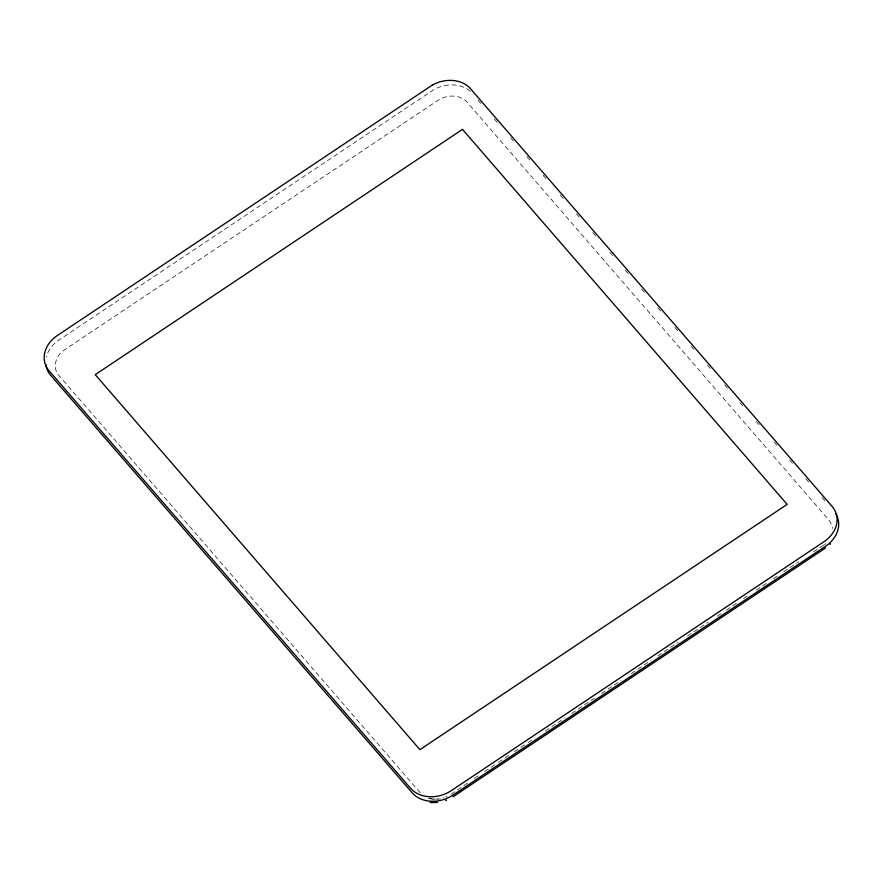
<?xml version="1.0" encoding="UTF-8"?>
<svg xmlns="http://www.w3.org/2000/svg" width="883" height="883" viewBox="0 0 883 883"><rect width="100%" height="100%" fill="white"/><g stroke="black" fill="none" stroke-linecap="round" stroke-linejoin="round"><path stroke-width="0.66" stroke-dasharray="4.42 3.31" d="M438.189 799.137L440.33 798.817M420.22 792.768L58.841 375.363C51.523 367.306 56.413 354.491 64.978 349.502L439.337 99.448C447.482 94.889 458.774 94.536 466.047 100.971L828.773 519.944L831.035 523.42L832.603 528.42M437.471 799.214L438.189 798.927M433.233 799.203L437.482 798.994M432.538 799.137L433.288 798.994M431.853 799.049L432.604 798.927M431.169 798.938L431.93 798.839M430.496 798.806L431.257 798.729M429.833 798.662L430.595 798.596M429.182 798.497L429.933 798.453M428.542 798.309L429.293 798.287M823.276 545.363L824.556 544.656M467.449 783.044L450.396 794.689M474.326 778.453L478.906 775.384M484.635 771.565L497.239 763.144M498.387 762.382L508.696 755.495M514.425 751.665L527.03 743.243M528.177 742.482L535.043 737.89M545.363 731.003L556.82 723.354M557.968 722.581L564.833 717.989M571.709 713.398L594.623 698.089M601.5 693.497L620.981 680.495M631.29 673.608L650.771 660.594M657.647 656.003L678.265 642.228M687.438 636.102L708.056 622.327M717.228 616.202L721.808 613.144M726.389 610.087L736.698 603.199M743.574 598.608L748.155 595.539M756.179 590.186L766.488 583.299M773.365 578.707L777.945 575.639M783.674 571.82L798.574 561.864M813.464 551.919L822.636 545.793M445.805 796.93L447.107 796.334M443.1 797.912L443.785 797.691M825.638 543.751L825.108 544.215M478.056 100.143L481.665 104.315M494.314 118.918L497.924 123.09M510.562 137.693L515.076 142.903M526.82 156.468L531.334 161.677M543.067 175.242L547.581 180.452M560.219 195.055L563.84 199.227M576.478 213.829L579.182 216.953M592.736 232.604L596.345 236.776M609.888 252.417L612.592 255.551M625.241 270.143L628.851 274.315M641.488 288.918L646.003 294.138M657.747 307.692L662.261 312.913M674.899 327.505L678.508 331.677M691.157 346.279L693.861 349.414M707.404 365.054L711.014 369.226M724.557 384.867L728.177 389.039M739.91 402.604L743.519 406.776M756.168 421.379L760.682 426.588M774.225 442.228L776.93 445.363M789.579 459.966L793.188 464.138M805.826 478.741L809.435 482.913M822.084 497.515L825.693 501.676M470.286 91.313A30.088 24.249 -19.4 0 0 433.73 89.68L58.973 339.999A30.088 24.249 -19.4 0 0 46.335 357.129"/><path stroke-width="1.32" d="M829.932 544.469L830.583 543.84M453.089 796.742L825.55 547.957M445.628 800.517L446.5 800.186M437.493 802.415L431.886 802.559M431.964 802.57L430.087 802.404M835.726 513.663A30.088 24.249 -19.4 0 1 825.462 546.29L452.979 795.086A30.088 24.249 -19.4 0 1 412.648 793.353L50.618 375.22A30.088 24.249 -19.4 0 1 45.861 364.425M432.151 85.176L57.395 335.496A30.088 24.249 -19.4 0 0 49.04 370.717L411.059 788.85A30.088 24.249 -19.4 0 0 451.39 790.583L823.872 541.787A30.088 24.249 -19.4 0 0 832.227 506.566L469.248 87.296A30.088 24.249 -19.4 0 0 432.151 85.176M462.482 129.371L95.243 374.668L419.911 749.667L787.15 504.381L462.482 129.371"/></g></svg>
